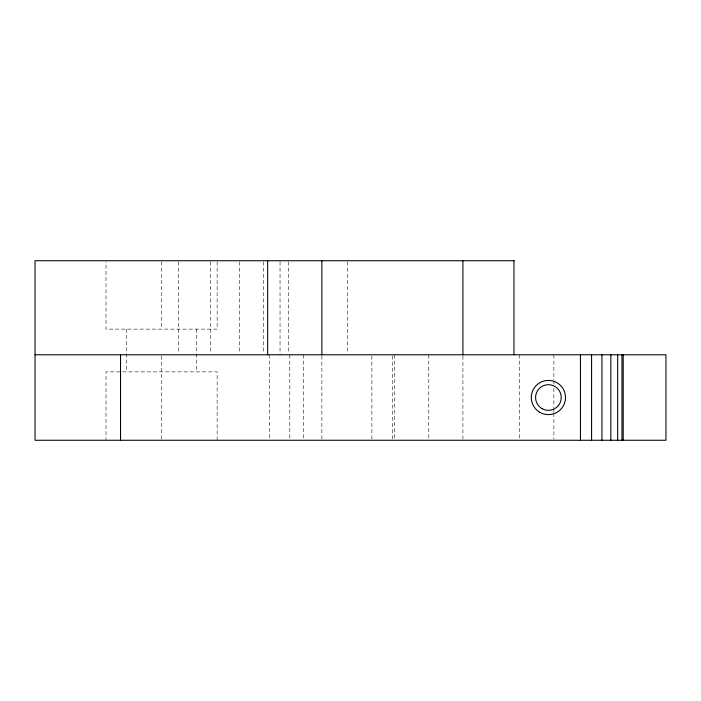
<?xml version="1.0" encoding="UTF-8"?>
<svg xmlns="http://www.w3.org/2000/svg" width="701" height="701" viewBox="0 0 701 701"><rect width="100%" height="100%" fill="white"/><g stroke="black" fill="none" stroke-linecap="round" stroke-linejoin="round"><path stroke-width="0.53" stroke-dasharray="3.5 2.63" d="M553.86 354.776L553.86 379.662M553.86 380.748L553.86 383.99M553.86 388.319L553.86 407.798M553.86 408.885L553.86 412.127M553.86 413.213L553.86 439.176M519.66 354.776L519.66 439.176M462.914 355.977L462.914 439.168M428.793 354.776L428.793 439.176M394.602 354.776L394.602 439.176M392.385 355.854L392.385 439.176M371.872 355.854L371.872 439.176M347.643 261.832L347.643 352.585M321.864 355.854L321.864 439.176M303.735 354.776L303.735 439.176M289.802 354.776L289.802 439.176M288.707 261.832L288.707 352.585M280.041 261.832L280.041 354.776M269.535 354.776L269.535 439.176M263.304 261.832L263.304 352.585M239.637 261.832L239.637 352.585M217.135 261.824L217.135 329.128L106.009 329.128L106.009 261.824M217.135 440.263L217.135 371.872L106.009 371.872L106.009 440.263M210.642 261.832L210.642 352.585M196.622 329.128L196.622 352.638M196.622 353.707L196.622 371.872M178.308 261.832L178.308 352.585M161.572 261.824L161.572 329.128M161.572 355.854L161.572 440.263M126.522 329.128L126.522 352.638M126.522 353.707L126.522 371.872"/><path stroke-width="1.05" d="M514.219 260.737L35.05 260.737L35.05 440.263L665.95 440.263L665.95 354.776L35.05 354.776M623.207 354.776L623.207 440.263M621.953 354.776L621.953 440.263M617.669 354.776L617.669 440.263M610.834 354.776L610.834 440.263M601.94 354.776L601.94 440.263M591.583 354.776L591.583 440.263M580.463 354.776L580.463 440.263M513.956 260.737L513.956 354.776M462.914 260.737L462.914 354.881M321.864 260.737L321.864 354.776M267.659 260.737L267.659 354.776M120.537 354.776L120.537 440.263M541.996 408.622A12.82 12.82 0 0 0 561.229 397.52A12.82 12.82 0 0 0 541.996 386.409A12.82 12.82 0 0 0 541.996 408.622M539.858 412.328A17.096 17.096 0 0 0 565.505 397.52A17.096 17.096 0 0 0 539.858 382.711A17.096 17.096 0 0 0 539.858 412.328"/></g></svg>
